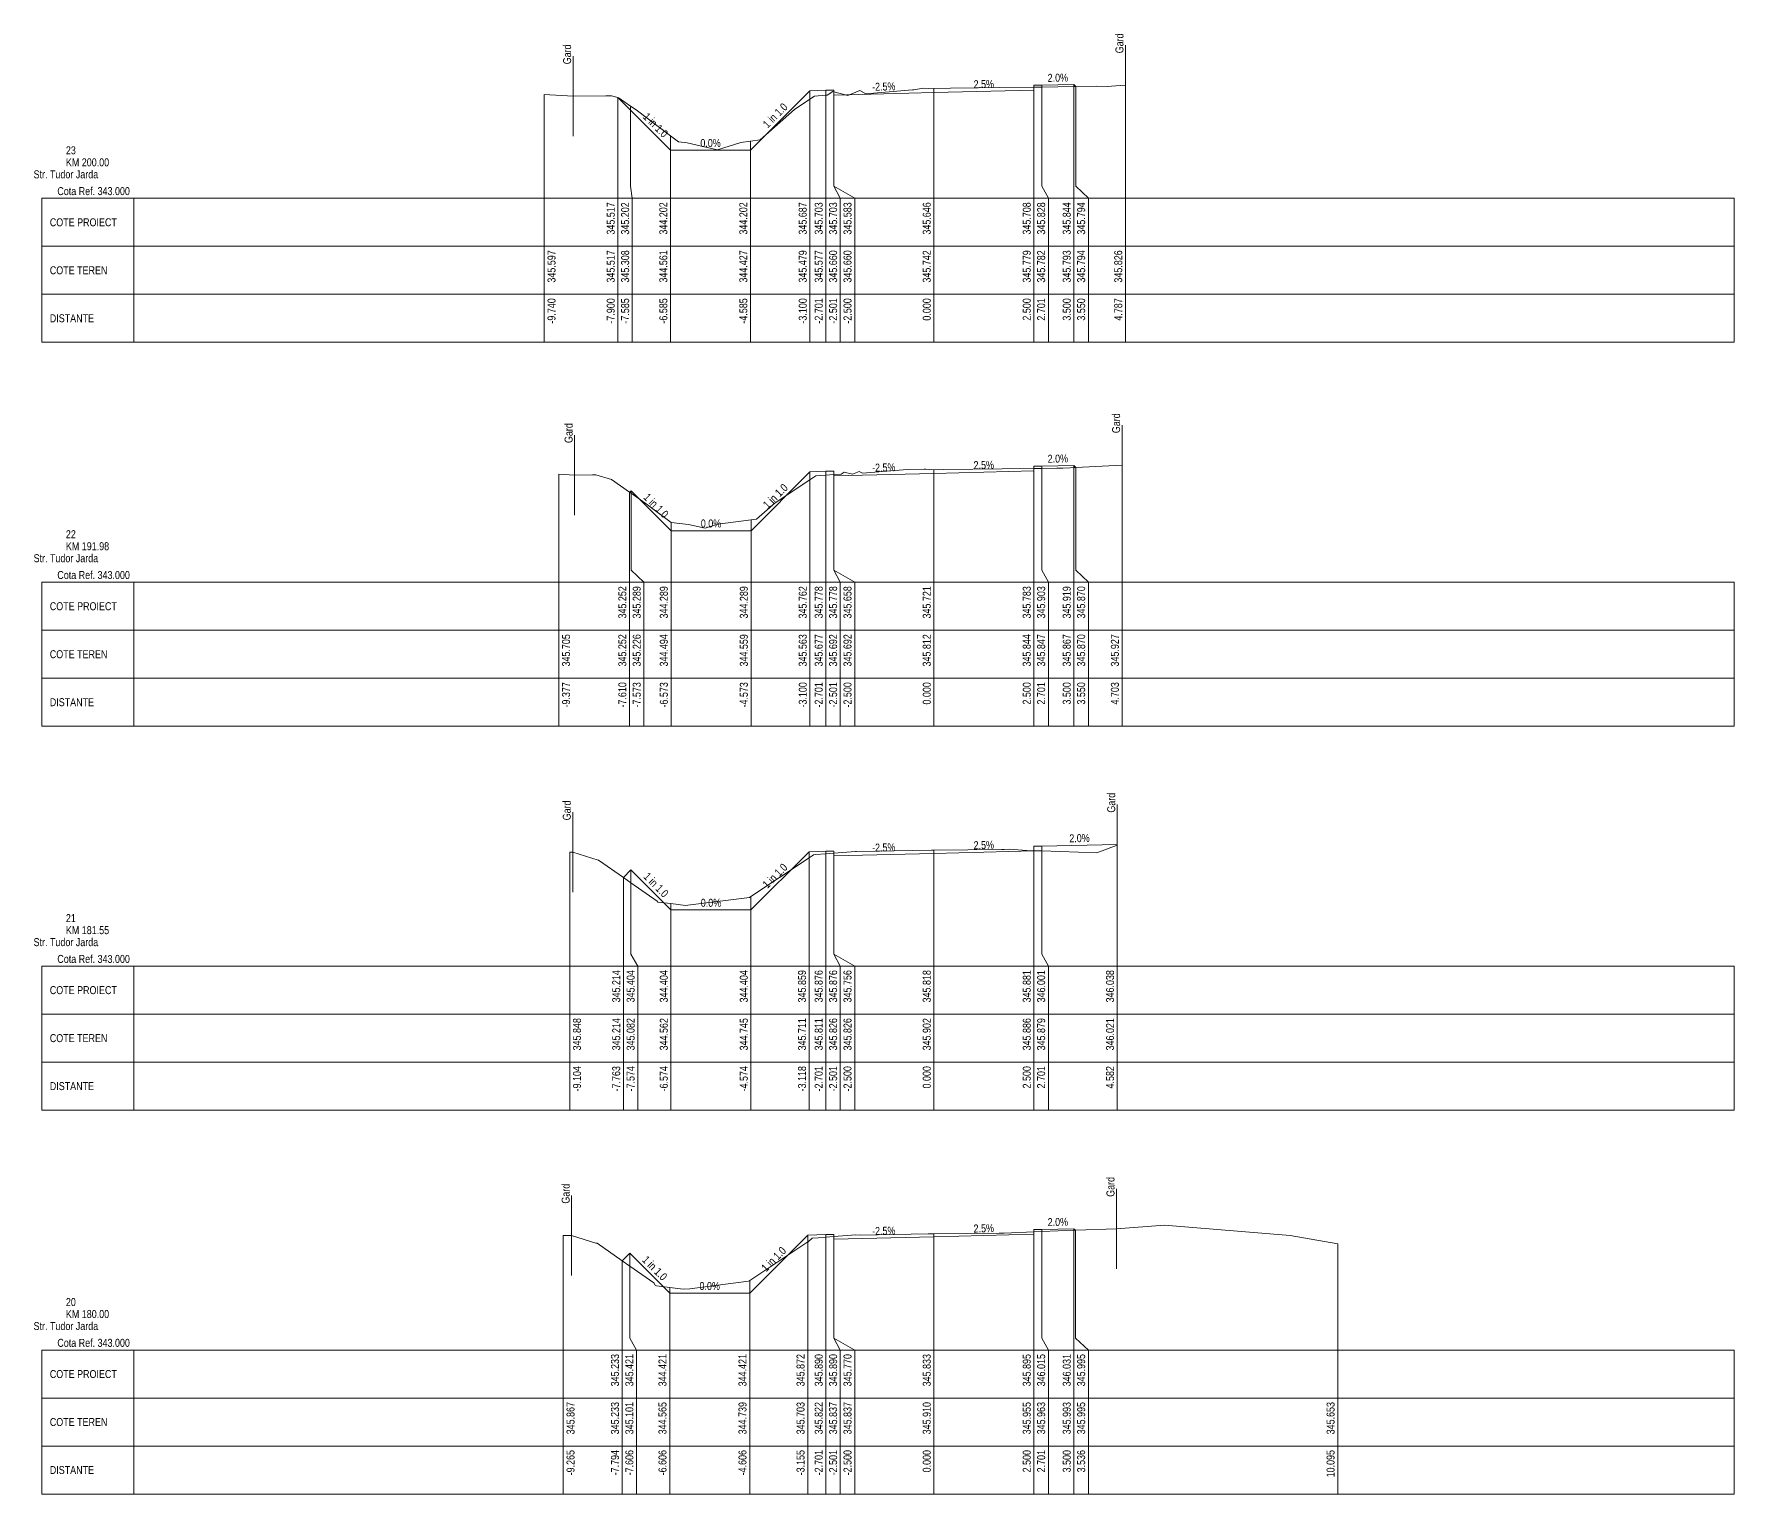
# Model space of a CAD drawing. Extents: x 1 to 634, y 0 to 594.
# Drawn here: x 0.5 to 43, y 183.4 to 219.91 of the extents above; entities that cross this region are included whole.
import ezdxf
from ezdxf.enums import TextEntityAlignment as Align

# ---------------------------------------------------------------- set-up
doc = ezdxf.new("R2010")
doc.units = 0
doc.header["$MEASUREMENT"] = 0
doc.layers.add('ARD-No Plot', color=1, linetype='Continuous', lineweight=0, plot=False)
for name, color, linetype, lineweight in [('DESIGN-TEXT', 7, 'Continuous', 0), ('EXISTING-TEXT', 7, 'Continuous', 0), ('LINES', 7, 'Continuous', 0), ('Text', 7, 'Continuous', 0), ('X-RL', 7, 'Continuous', 0), ('XPLOT-DESIGN', 5, 'Continuous', 0), ('XPLOT-EXISTING', 3, 'Continuous', 0), ('XPLOT-GRADE', 7, 'Continuous', 0), ('XPLOT-KM', 7, 'Continuous', 0), ('XPLOT-TITLE', 7, 'Continuous', 0)]:
    doc.layers.add(name, color=color, linetype=linetype, lineweight=lineweight)
doc.styles.add('$0$$0$Arial', font='arial.ttf', dxfattribs={"width": 0.8})

msp = doc.modelspace()

# ---------------------------------------------------------------- linework, layer by layer
at = {"layer": 'LINES'}
for p, q in [((13.979, 219.351), (13.979, 217.351)), ((27.787, 219.626), (27.787, 217.626)), ((19.9, 216.1), (19.9, 218.487)), ((19.9, 216.1), (19.9, 218.487)), ((19.9, 216.1), (19.9, 218.487)), ((20.299, 216.1), (20.299, 218.503)), ((20.299, 216.1), (20.299, 218.503)), ((20.299, 216.1), (20.299, 218.503)), ((20.499, 216.1), (20.499, 218.503)), ((20.499, 216.1), (20.499, 218.503)), ((20.499, 216.1), (20.499, 218.503)), ((20.5, 216.1), (20.5, 218.46)), ((20.5, 216.1), (20.5, 218.46)), ((20.5, 216.1), (20.5, 218.46)), ((23, 216.1), (23, 218.542)), ((23, 216.1), (23, 218.542)), ((23, 216.1), (23, 218.542)), ((25.5, 216.1), (25.5, 218.579)), ((25.5, 216.1), (25.5, 218.579)), ((25.5, 216.1), (25.5, 218.579)), ((25.701, 216.1), (25.701, 218.628)), ((25.701, 216.1), (25.701, 218.628)), ((25.701, 216.1), (25.701, 218.628)), ((26.5, 216.1), (26.5, 218.644)), ((26.5, 216.1), (26.5, 218.644)), ((26.5, 216.1), (26.5, 218.644)), ((26.55, 216.1), (26.55, 218.594)), ((26.55, 216.1), (26.55, 218.594)), ((26.55, 216.1), (26.55, 218.594)), ((27.787, 216.1), (27.787, 218.626)), ((27.787, 216.1), (27.787, 218.626)), ((13.26, 216.1), (13.26, 218.397)), ((13.26, 216.1), (13.26, 218.397)), ((15.1, 216.1), (15.1, 218.317)), ((15.1, 216.1), (15.1, 218.317)), ((15.1, 216.1), (15.1, 218.317)), ((15.415, 216.1), (15.415, 218.108)), ((15.415, 216.1), (15.415, 218.108)), ((15.415, 216.1), (15.415, 218.108)), ((16.415, 216.1), (16.415, 217.361)), ((16.415, 216.1), (16.415, 217.361)), ((16.415, 216.1), (16.415, 217.361)), ((18.415, 216.1), (18.415, 217.227)), ((18.415, 216.1), (18.415, 217.227)), ((18.415, 216.1), (18.415, 217.227)), ((13.26, 215.8), (13.26, 216.1)), ((13.26, 215.8), (13.26, 216.1)), ((15.1, 215.8), (15.1, 216.1)), ((15.1, 215.8), (15.1, 216.1)), ((15.1, 215.8), (15.1, 216.1)), ((15.46, 215.8), (15.415, 216.1)), ((15.46, 215.8), (15.415, 216.1)), ((15.46, 215.8), (15.415, 216.1)), ((16.415, 215.8), (16.415, 216.1)), ((16.415, 215.8), (16.415, 216.1)), ((16.415, 215.8), (16.415, 216.1)), ((18.415, 215.8), (18.415, 216.1)), ((18.415, 215.8), (18.415, 216.1)), ((18.415, 215.8), (18.415, 216.1)), ((19.9, 215.8), (19.9, 216.1)), ((19.9, 215.8), (19.9, 216.1)), ((19.9, 215.8), (19.9, 216.1)), ((20.299, 215.8), (20.299, 216.1)), ((20.299, 215.8), (20.299, 216.1)), ((20.299, 215.8), (20.299, 216.1)), ((20.659, 215.8), (20.499, 216.1)), ((20.659, 215.8), (20.499, 216.1)), ((20.659, 215.8), (20.499, 216.1)), ((21.019, 215.8), (20.5, 216.1)), ((21.019, 215.8), (20.5, 216.1)), ((21.019, 215.8), (20.5, 216.1)), ((23, 215.8), (23, 216.1)), ((23, 215.8), (23, 216.1)), ((23, 215.8), (23, 216.1)), ((25.5, 215.8), (25.5, 216.1)), ((25.5, 215.8), (25.5, 216.1)), ((25.5, 215.8), (25.5, 216.1)), ((25.86, 215.8), (25.701, 216.1)), ((25.86, 215.8), (25.701, 216.1)), ((25.86, 215.8), (25.701, 216.1)), ((26.5, 215.8), (26.5, 216.1)), ((26.5, 215.8), (26.5, 216.1)), ((26.5, 215.8), (26.5, 216.1)), ((26.86, 215.8), (26.55, 216.1)), ((26.86, 215.8), (26.55, 216.1)), ((26.86, 215.8), (26.55, 216.1)), ((27.787, 215.8), (27.787, 216.1)), ((27.787, 215.8), (27.787, 216.1)), ((0.698, 214.6), (0.698, 215.8)), ((0.698, 215.8), (3, 215.8)), ((3, 212.2), (3, 215.8)), ((3, 215.8), (43, 215.8)), ((13.26, 212.2), (13.26, 215.8)), ((13.26, 212.2), (13.26, 215.8)), ((15.1, 212.2), (15.1, 215.8)), ((15.1, 212.2), (15.1, 215.8)), ((15.1, 212.2), (15.1, 215.8)), ((15.46, 212.2), (15.46, 215.8)), ((15.46, 212.2), (15.46, 215.8)), ((15.46, 212.2), (15.46, 215.8)), ((16.415, 212.2), (16.415, 215.8)), ((16.415, 212.2), (16.415, 215.8)), ((16.415, 212.2), (16.415, 215.8)), ((18.415, 212.2), (18.415, 215.8)), ((18.415, 212.2), (18.415, 215.8)), ((18.415, 212.2), (18.415, 215.8)), ((19.9, 212.2), (19.9, 215.8)), ((19.9, 212.2), (19.9, 215.8)), ((19.9, 212.2), (19.9, 215.8)), ((20.299, 212.2), (20.299, 215.8)), ((20.299, 212.2), (20.299, 215.8)), ((20.299, 212.2), (20.299, 215.8)), ((20.659, 212.2), (20.659, 215.8)), ((20.659, 212.2), (20.659, 215.8)), ((20.659, 212.2), (20.659, 215.8)), ((21.019, 212.2), (21.019, 215.8)), ((21.019, 212.2), (21.019, 215.8)), ((21.019, 212.2), (21.019, 215.8)), ((23, 212.2), (23, 215.8)), ((23, 212.2), (23, 215.8)), ((23, 212.2), (23, 215.8)), ((25.5, 212.2), (25.5, 215.8)), ((25.5, 212.2), (25.5, 215.8)), ((25.5, 212.2), (25.5, 215.8)), ((25.86, 212.2), (25.86, 215.8)), ((25.86, 212.2), (25.86, 215.8)), ((25.86, 212.2), (25.86, 215.8)), ((26.5, 212.2), (26.5, 215.8)), ((26.5, 212.2), (26.5, 215.8)), ((26.5, 212.2), (26.5, 215.8)), ((26.86, 212.2), (26.86, 215.8)), ((26.86, 212.2), (26.86, 215.8)), ((26.86, 212.2), (26.86, 215.8)), ((27.787, 212.2), (27.787, 215.8)), ((27.787, 212.2), (27.787, 215.8)), ((43, 212.2), (43, 215.8)), ((0.698, 213.4), (0.698, 214.6)), ((0.698, 214.6), (3, 214.6)), ((3, 214.6), (0.698, 214.6)), ((3, 214.6), (43, 214.6)), ((0.698, 212.2), (0.698, 213.4)), ((0.698, 213.4), (3, 213.4)), ((3, 213.4), (0.698, 213.4)), ((3, 213.4), (43, 213.4)), ((3, 212.2), (0.698, 212.2)), ((3, 212.2), (43, 212.2)), ((27.703, 210.127), (27.703, 208.127)), ((14.017, 209.88), (14.017, 207.88)), ((25.701, 206.5), (25.701, 209.103)), ((25.701, 206.5), (25.701, 209.103)), ((25.701, 206.5), (25.701, 209.103)), ((26.5, 206.5), (26.5, 209.119)), ((26.5, 206.5), (26.5, 209.119)), ((26.5, 206.5), (26.5, 209.119)), ((27.703, 206.5), (27.703, 209.127)), ((27.703, 206.5), (27.703, 209.127)), ((13.623, 206.5), (13.623, 208.905)), ((13.623, 206.5), (13.623, 208.905)), ((19.9, 206.5), (19.9, 208.962)), ((19.9, 206.5), (19.9, 208.962)), ((19.9, 206.5), (19.9, 208.962)), ((20.299, 206.5), (20.299, 208.978)), ((20.299, 206.5), (20.299, 208.978)), ((20.299, 206.5), (20.299, 208.978)), ((20.499, 206.5), (20.499, 208.978)), ((20.499, 206.5), (20.499, 208.978)), ((20.499, 206.5), (20.499, 208.978)), ((20.5, 206.5), (20.5, 208.892)), ((20.5, 206.5), (20.5, 208.892)), ((20.5, 206.5), (20.5, 208.892)), ((23, 206.5), (23, 209.012)), ((23, 206.5), (23, 209.012)), ((23, 206.5), (23, 209.012)), ((25.5, 206.5), (25.5, 209.044)), ((25.5, 206.5), (25.5, 209.044)), ((25.5, 206.5), (25.5, 209.044)), ((26.55, 206.5), (26.55, 209.07)), ((26.55, 206.5), (26.55, 209.07)), ((26.55, 206.5), (26.55, 209.07)), ((15.39, 206.5), (15.39, 208.452)), ((15.39, 206.5), (15.39, 208.452)), ((15.39, 206.5), (15.39, 208.452)), ((15.427, 206.5), (15.427, 208.489)), ((15.427, 206.5), (15.427, 208.489)), ((15.427, 206.5), (15.427, 208.489)), ((16.427, 206.5), (16.427, 207.694)), ((16.427, 206.5), (16.427, 207.694)), ((16.427, 206.5), (16.427, 207.694)), ((18.427, 206.5), (18.427, 207.759)), ((18.427, 206.5), (18.427, 207.759)), ((18.427, 206.5), (18.427, 207.759)), ((0.698, 205), (0.698, 206.2)), ((0.698, 206.2), (3, 206.2)), ((3, 202.6), (3, 206.2)), ((3, 206.2), (43, 206.2)), ((13.623, 206.2), (13.623, 206.5)), ((13.623, 206.2), (13.623, 206.5)), ((13.623, 202.6), (13.623, 206.2)), ((13.623, 202.6), (13.623, 206.2)), ((15.39, 206.2), (15.39, 206.5)), ((15.39, 206.2), (15.39, 206.5)), ((15.39, 206.2), (15.39, 206.5)), ((15.39, 202.6), (15.39, 206.2)), ((15.39, 202.6), (15.39, 206.2)), ((15.39, 202.6), (15.39, 206.2)), ((15.75, 206.2), (15.427, 206.5)), ((15.75, 206.2), (15.427, 206.5)), ((15.75, 206.2), (15.427, 206.5)), ((15.75, 202.6), (15.75, 206.2)), ((15.75, 202.6), (15.75, 206.2)), ((15.75, 202.6), (15.75, 206.2)), ((16.427, 206.2), (16.427, 206.5)), ((16.427, 206.2), (16.427, 206.5)), ((16.427, 206.2), (16.427, 206.5)), ((16.427, 202.6), (16.427, 206.2)), ((16.427, 202.6), (16.427, 206.2)), ((16.427, 202.6), (16.427, 206.2)), ((18.427, 206.2), (18.427, 206.5)), ((18.427, 206.2), (18.427, 206.5)), ((18.427, 206.2), (18.427, 206.5)), ((18.427, 202.6), (18.427, 206.2)), ((18.427, 202.6), (18.427, 206.2)), ((18.427, 202.6), (18.427, 206.2)), ((19.9, 206.2), (19.9, 206.5)), ((19.9, 206.2), (19.9, 206.5)), ((19.9, 206.2), (19.9, 206.5)), ((19.9, 202.6), (19.9, 206.2)), ((19.9, 202.6), (19.9, 206.2)), ((19.9, 202.6), (19.9, 206.2)), ((20.299, 206.2), (20.299, 206.5)), ((20.299, 206.2), (20.299, 206.5)), ((20.299, 206.2), (20.299, 206.5)), ((20.299, 202.6), (20.299, 206.2)), ((20.299, 202.6), (20.299, 206.2)), ((20.299, 202.6), (20.299, 206.2)), ((20.659, 206.2), (20.499, 206.5)), ((20.659, 206.2), (20.499, 206.5)), ((20.659, 206.2), (20.499, 206.5)), ((21.019, 206.2), (20.5, 206.5)), ((21.019, 206.2), (20.5, 206.5)), ((21.019, 206.2), (20.5, 206.5)), ((20.659, 202.6), (20.659, 206.2)), ((20.659, 202.6), (20.659, 206.2)), ((20.659, 202.6), (20.659, 206.2)), ((21.019, 202.6), (21.019, 206.2)), ((21.019, 202.6), (21.019, 206.2)), ((21.019, 202.6), (21.019, 206.2)), ((23, 206.2), (23, 206.5)), ((23, 206.2), (23, 206.5)), ((23, 206.2), (23, 206.5)), ((23, 202.6), (23, 206.2)), ((23, 202.6), (23, 206.2)), ((23, 202.6), (23, 206.2)), ((25.5, 206.2), (25.5, 206.5)), ((25.5, 206.2), (25.5, 206.5)), ((25.5, 206.2), (25.5, 206.5)), ((25.5, 202.6), (25.5, 206.2)), ((25.5, 202.6), (25.5, 206.2)), ((25.5, 202.6), (25.5, 206.2)), ((25.86, 206.2), (25.701, 206.5)), ((25.86, 206.2), (25.701, 206.5)), ((25.86, 206.2), (25.701, 206.5)), ((25.86, 202.6), (25.86, 206.2)), ((25.86, 202.6), (25.86, 206.2)), ((25.86, 202.6), (25.86, 206.2)), ((26.5, 206.2), (26.5, 206.5)), ((26.5, 206.2), (26.5, 206.5)), ((26.5, 206.2), (26.5, 206.5)), ((26.5, 202.6), (26.5, 206.2)), ((26.5, 202.6), (26.5, 206.2)), ((26.5, 202.6), (26.5, 206.2)), ((26.86, 206.2), (26.55, 206.5)), ((26.86, 206.2), (26.55, 206.5)), ((26.86, 206.2), (26.55, 206.5)), ((26.86, 202.6), (26.86, 206.2)), ((26.86, 202.6), (26.86, 206.2)), ((26.86, 202.6), (26.86, 206.2)), ((27.703, 206.2), (27.703, 206.5)), ((27.703, 206.2), (27.703, 206.5)), ((27.703, 202.6), (27.703, 206.2)), ((27.703, 202.6), (27.703, 206.2)), ((43, 202.6), (43, 206.2)), ((0.698, 203.8), (0.698, 205)), ((0.698, 205), (3, 205)), ((3, 205), (0.698, 205)), ((3, 205), (43, 205)), ((0.698, 202.6), (0.698, 203.8)), ((0.698, 203.8), (3, 203.8)), ((3, 203.8), (0.698, 203.8)), ((3, 203.8), (43, 203.8)), ((3, 202.6), (0.698, 202.6)), ((3, 202.6), (43, 202.6)), ((27.582, 200.638), (27.582, 198.638)), ((13.971, 200.446), (13.971, 198.446)), ((13.896, 196.9), (13.896, 199.448)), ((13.896, 196.9), (13.896, 199.448)), ((19.882, 196.9), (19.882, 199.459)), ((19.882, 196.9), (19.882, 199.459)), ((19.882, 196.9), (19.882, 199.459)), ((20.299, 196.9), (20.299, 199.476)), ((20.299, 196.9), (20.299, 199.476)), ((20.299, 196.9), (20.299, 199.476)), ((20.499, 196.9), (20.499, 199.476)), ((20.499, 196.9), (20.499, 199.476)), ((20.499, 196.9), (20.499, 199.476)), ((20.5, 196.9), (20.5, 199.426)), ((20.5, 196.9), (20.5, 199.426)), ((20.5, 196.9), (20.5, 199.426)), ((23, 196.9), (23, 199.502)), ((23, 196.9), (23, 199.502)), ((23, 196.9), (23, 199.502)), ((25.5, 196.9), (25.5, 199.486)), ((25.5, 196.9), (25.5, 199.486)), ((25.5, 196.9), (25.5, 199.486)), ((25.701, 196.9), (25.701, 199.601)), ((25.701, 196.9), (25.701, 199.601)), ((25.701, 196.9), (25.701, 199.601)), ((27.582, 196.9), (27.582, 199.638)), ((27.582, 196.9), (27.582, 199.638)), ((27.582, 196.9), (27.582, 199.638)), ((15.426, 196.9), (15.426, 199.004)), ((15.426, 196.9), (15.426, 199.004)), ((15.426, 196.9), (15.426, 199.004)), ((15.237, 196.9), (15.237, 198.814)), ((15.237, 196.9), (15.237, 198.814)), ((15.237, 196.9), (15.237, 198.814)), ((16.426, 196.9), (16.426, 198.162)), ((16.426, 196.9), (16.426, 198.162)), ((16.426, 196.9), (16.426, 198.162)), ((18.426, 196.9), (18.426, 198.345)), ((18.426, 196.9), (18.426, 198.345)), ((18.426, 196.9), (18.426, 198.345)), ((13.896, 196.6), (13.896, 196.9)), ((13.896, 196.6), (13.896, 196.9)), ((15.237, 196.6), (15.237, 196.9)), ((15.237, 196.6), (15.237, 196.9)), ((15.237, 196.6), (15.237, 196.9)), ((15.597, 196.6), (15.426, 196.9)), ((15.597, 196.6), (15.426, 196.9)), ((15.597, 196.6), (15.426, 196.9)), ((16.426, 196.6), (16.426, 196.9)), ((16.426, 196.6), (16.426, 196.9)), ((16.426, 196.6), (16.426, 196.9)), ((18.426, 196.6), (18.426, 196.9)), ((18.426, 196.6), (18.426, 196.9)), ((18.426, 196.6), (18.426, 196.9)), ((19.882, 196.6), (19.882, 196.9)), ((19.882, 196.6), (19.882, 196.9)), ((19.882, 196.6), (19.882, 196.9)), ((20.299, 196.6), (20.299, 196.9)), ((20.299, 196.6), (20.299, 196.9)), ((20.299, 196.6), (20.299, 196.9)), ((20.659, 196.6), (20.499, 196.9)), ((20.659, 196.6), (20.499, 196.9)), ((20.659, 196.6), (20.499, 196.9)), ((21.019, 196.6), (20.5, 196.9)), ((21.019, 196.6), (20.5, 196.9)), ((21.019, 196.6), (20.5, 196.9)), ((23, 196.6), (23, 196.9)), ((23, 196.6), (23, 196.9)), ((23, 196.6), (23, 196.9)), ((25.5, 196.6), (25.5, 196.9)), ((25.5, 196.6), (25.5, 196.9)), ((25.5, 196.6), (25.5, 196.9)), ((25.86, 196.6), (25.701, 196.9)), ((25.86, 196.6), (25.701, 196.9)), ((25.86, 196.6), (25.701, 196.9)), ((27.582, 196.6), (27.582, 196.9)), ((27.582, 196.6), (27.582, 196.9)), ((27.582, 196.6), (27.582, 196.9)), ((0.698, 195.4), (0.698, 196.6)), ((0.698, 196.6), (3, 196.6)), ((3, 193), (3, 196.6)), ((3, 196.6), (43, 196.6)), ((13.896, 193), (13.896, 196.6)), ((13.896, 193), (13.896, 196.6)), ((15.237, 193), (15.237, 196.6)), ((15.237, 193), (15.237, 196.6)), ((15.237, 193), (15.237, 196.6)), ((15.597, 193), (15.597, 196.6)), ((15.597, 193), (15.597, 196.6)), ((15.597, 193), (15.597, 196.6)), ((16.426, 193), (16.426, 196.6)), ((16.426, 193), (16.426, 196.6)), ((16.426, 193), (16.426, 196.6)), ((18.426, 193), (18.426, 196.6)), ((18.426, 193), (18.426, 196.6)), ((18.426, 193), (18.426, 196.6)), ((19.882, 193), (19.882, 196.6)), ((19.882, 193), (19.882, 196.6)), ((19.882, 193), (19.882, 196.6)), ((20.299, 193), (20.299, 196.6)), ((20.299, 193), (20.299, 196.6)), ((20.299, 193), (20.299, 196.6)), ((20.659, 193), (20.659, 196.6)), ((20.659, 193), (20.659, 196.6)), ((20.659, 193), (20.659, 196.6)), ((21.019, 193), (21.019, 196.6)), ((21.019, 193), (21.019, 196.6)), ((21.019, 193), (21.019, 196.6)), ((23, 193), (23, 196.6)), ((23, 193), (23, 196.6)), ((23, 193), (23, 196.6)), ((25.5, 193), (25.5, 196.6)), ((25.5, 193), (25.5, 196.6)), ((25.5, 193), (25.5, 196.6)), ((25.86, 193), (25.86, 196.6)), ((25.86, 193), (25.86, 196.6)), ((25.86, 193), (25.86, 196.6)), ((27.582, 193), (27.582, 196.6)), ((27.582, 193), (27.582, 196.6)), ((27.582, 193), (27.582, 196.6)), ((43, 193), (43, 196.6)), ((0.698, 194.2), (0.698, 195.4)), ((0.698, 195.4), (3, 195.4)), ((3, 195.4), (0.698, 195.4)), ((3, 195.4), (43, 195.4)), ((0.698, 193), (0.698, 194.2)), ((0.698, 194.2), (3, 194.2)), ((3, 194.2), (0.698, 194.2)), ((3, 194.2), (43, 194.2)), ((3, 193), (0.698, 193)), ((3, 193), (43, 193)), ((13.943, 190.861), (13.943, 188.861)), ((27.563, 191.031), (27.563, 189.031)), ((25.701, 187.3), (25.701, 190.015)), ((25.701, 187.3), (25.701, 190.015)), ((25.701, 187.3), (25.701, 190.015)), ((26.5, 187.3), (26.5, 190.031)), ((26.5, 187.3), (26.5, 190.031)), ((26.5, 187.3), (26.5, 190.031)), ((26.536, 187.3), (26.536, 189.995)), ((26.536, 187.3), (26.536, 189.995)), ((26.536, 187.3), (26.536, 189.995)), ((13.735, 187.3), (13.735, 189.867)), ((13.735, 187.3), (13.735, 189.867)), ((19.845, 187.3), (19.845, 189.872)), ((19.845, 187.3), (19.845, 189.872)), ((19.845, 187.3), (19.845, 189.872)), ((20.299, 187.3), (20.299, 189.89)), ((20.299, 187.3), (20.299, 189.89)), ((20.299, 187.3), (20.299, 189.89)), ((20.499, 187.3), (20.499, 189.89)), ((20.499, 187.3), (20.499, 189.89)), ((20.499, 187.3), (20.499, 189.89)), ((20.5, 187.3), (20.5, 189.837)), ((20.5, 187.3), (20.5, 189.837)), ((20.5, 187.3), (20.5, 189.837)), ((23, 187.3), (23, 189.91)), ((23, 187.3), (23, 189.91)), ((23, 187.3), (23, 189.91)), ((25.5, 187.3), (25.5, 189.955)), ((25.5, 187.3), (25.5, 189.955)), ((25.5, 187.3), (25.5, 189.955)), ((33.095, 187.3), (33.095, 189.653)), ((33.095, 187.3), (33.095, 189.653)), ((15.206, 187.3), (15.206, 189.233)), ((15.206, 187.3), (15.206, 189.233)), ((15.206, 187.3), (15.206, 189.233)), ((15.394, 187.3), (15.394, 189.421)), ((15.394, 187.3), (15.394, 189.421)), ((15.394, 187.3), (15.394, 189.421)), ((18.394, 187.3), (18.394, 188.739)), ((18.394, 187.3), (18.394, 188.739)), ((18.394, 187.3), (18.394, 188.739)), ((16.394, 187.3), (16.394, 188.565)), ((16.394, 187.3), (16.394, 188.565)), ((16.394, 187.3), (16.394, 188.565)), ((0.698, 185.8), (0.698, 187)), ((0.698, 187), (3, 187)), ((3, 183.4), (3, 187)), ((3, 187), (43, 187)), ((13.735, 187), (13.735, 187.3)), ((13.735, 187), (13.735, 187.3)), ((13.735, 183.4), (13.735, 187)), ((13.735, 183.4), (13.735, 187)), ((15.206, 187), (15.206, 187.3)), ((15.206, 187), (15.206, 187.3)), ((15.206, 187), (15.206, 187.3)), ((15.206, 183.4), (15.206, 187)), ((15.206, 183.4), (15.206, 187)), ((15.206, 183.4), (15.206, 187)), ((15.566, 187), (15.394, 187.3)), ((15.566, 187), (15.394, 187.3)), ((15.566, 187), (15.394, 187.3)), ((15.566, 183.4), (15.566, 187)), ((15.566, 183.4), (15.566, 187)), ((15.566, 183.4), (15.566, 187)), ((16.394, 187), (16.394, 187.3)), ((16.394, 187), (16.394, 187.3)), ((16.394, 187), (16.394, 187.3)), ((16.394, 183.4), (16.394, 187)), ((16.394, 183.4), (16.394, 187)), ((16.394, 183.4), (16.394, 187)), ((18.394, 187), (18.394, 187.3)), ((18.394, 187), (18.394, 187.3)), ((18.394, 187), (18.394, 187.3)), ((18.394, 183.4), (18.394, 187)), ((18.394, 183.4), (18.394, 187)), ((18.394, 183.4), (18.394, 187)), ((19.845, 187), (19.845, 187.3)), ((19.845, 187), (19.845, 187.3)), ((19.845, 187), (19.845, 187.3)), ((19.845, 183.4), (19.845, 187)), ((19.845, 183.4), (19.845, 187)), ((19.845, 183.4), (19.845, 187)), ((20.299, 187), (20.299, 187.3)), ((20.299, 187), (20.299, 187.3)), ((20.299, 187), (20.299, 187.3)), ((20.299, 183.4), (20.299, 187)), ((20.299, 183.4), (20.299, 187)), ((20.299, 183.4), (20.299, 187)), ((20.659, 187), (20.499, 187.3)), ((20.659, 187), (20.499, 187.3)), ((20.659, 187), (20.499, 187.3)), ((21.019, 187), (20.5, 187.3)), ((21.019, 187), (20.5, 187.3)), ((21.019, 187), (20.5, 187.3)), ((20.659, 183.4), (20.659, 187)), ((20.659, 183.4), (20.659, 187)), ((20.659, 183.4), (20.659, 187)), ((21.019, 183.4), (21.019, 187)), ((21.019, 183.4), (21.019, 187)), ((21.019, 183.4), (21.019, 187)), ((23, 187), (23, 187.3)), ((23, 187), (23, 187.3)), ((23, 187), (23, 187.3)), ((23, 183.4), (23, 187)), ((23, 183.4), (23, 187)), ((23, 183.4), (23, 187)), ((25.5, 187), (25.5, 187.3)), ((25.5, 187), (25.5, 187.3)), ((25.5, 187), (25.5, 187.3)), ((25.5, 183.4), (25.5, 187)), ((25.5, 183.4), (25.5, 187)), ((25.5, 183.4), (25.5, 187)), ((25.86, 187), (25.701, 187.3)), ((25.86, 187), (25.701, 187.3)), ((25.86, 187), (25.701, 187.3)), ((25.86, 183.4), (25.86, 187)), ((25.86, 183.4), (25.86, 187)), ((25.86, 183.4), (25.86, 187)), ((26.5, 187), (26.5, 187.3)), ((26.5, 187), (26.5, 187.3)), ((26.5, 187), (26.5, 187.3)), ((26.5, 183.4), (26.5, 187)), ((26.5, 183.4), (26.5, 187)), ((26.5, 183.4), (26.5, 187)), ((26.86, 187), (26.536, 187.3)), ((26.86, 187), (26.536, 187.3)), ((26.86, 187), (26.536, 187.3)), ((26.86, 183.4), (26.86, 187)), ((26.86, 183.4), (26.86, 187)), ((26.86, 183.4), (26.86, 187)), ((33.095, 187), (33.095, 187.3)), ((33.095, 187), (33.095, 187.3)), ((33.095, 183.4), (33.095, 187)), ((33.095, 183.4), (33.095, 187)), ((43, 183.4), (43, 187)), ((0.698, 184.6), (0.698, 185.8)), ((0.698, 185.8), (3, 185.8)), ((3, 185.8), (0.698, 185.8)), ((3, 185.8), (43, 185.8)), ((0.698, 183.4), (0.698, 184.6)), ((0.698, 184.6), (3, 184.6)), ((3, 184.6), (0.698, 184.6)), ((3, 184.6), (43, 184.6)), ((3, 183.4), (0.698, 183.4)), ((3, 183.4), (43, 183.4))]:
    msp.add_line(p, q, dxfattribs=at)
at = {"layer": 'XPLOT-DESIGN'}
for p, q in [((18.415, 217.002), (19.9, 218.487)), ((19.9, 218.487), (20.299, 218.503)), ((20.299, 218.503), (20.499, 218.503)), ((20.499, 218.503), (20.5, 218.383)), ((20.5, 218.383), (23, 218.446)), ((23, 218.446), (25.5, 218.508)), ((25.5, 218.508), (25.501, 218.628)), ((25.501, 218.628), (25.701, 218.628)), ((25.701, 218.628), (26.5, 218.644)), ((26.5, 218.644), (26.55, 218.594)), ((15.1, 218.317), (15.415, 218.002)), ((15.415, 218.002), (16.415, 217.002)), ((16.415, 217.002), (18.415, 217.002)), ((25.5, 208.983), (25.501, 209.103)), ((25.501, 209.103), (25.701, 209.103)), ((25.701, 209.103), (26.5, 209.119)), ((26.5, 209.119), (26.55, 209.07)), ((18.427, 207.489), (19.9, 208.962)), ((19.9, 208.962), (20.299, 208.978)), ((20.299, 208.978), (20.499, 208.978)), ((20.499, 208.978), (20.5, 208.858)), ((20.5, 208.858), (23, 208.921)), ((23, 208.921), (25.5, 208.983)), ((15.39, 208.452), (15.427, 208.489)), ((15.427, 208.489), (16.427, 207.489)), ((16.427, 207.489), (18.427, 207.489)), ((18.426, 198.004), (19.882, 199.459)), ((19.882, 199.459), (20.299, 199.476)), ((20.299, 199.476), (20.499, 199.476)), ((20.499, 199.476), (20.5, 199.356)), ((20.5, 199.356), (23, 199.418)), ((23, 199.418), (25.5, 199.481)), ((25.5, 199.481), (25.501, 199.601)), ((25.501, 199.601), (25.701, 199.601)), ((25.701, 199.601), (27.582, 199.638)), ((15.237, 198.814), (15.426, 199.004)), ((15.426, 199.004), (16.426, 198.004)), ((16.426, 198.004), (18.426, 198.004)), ((25.5, 189.895), (25.501, 190.015)), ((25.501, 190.015), (25.701, 190.015)), ((25.701, 190.015), (26.5, 190.031)), ((26.5, 190.031), (26.536, 189.995)), ((18.394, 188.421), (19.845, 189.872)), ((19.845, 189.872), (20.299, 189.89)), ((20.299, 189.89), (20.499, 189.89)), ((20.499, 189.89), (20.5, 189.77)), ((20.5, 189.77), (23, 189.833)), ((23, 189.833), (25.5, 189.895)), ((15.206, 189.233), (15.394, 189.421)), ((15.394, 189.421), (16.394, 188.421)), ((16.394, 188.421), (18.394, 188.421))]:
    msp.add_line(p, q, dxfattribs=at)
at = {"layer": 'XPLOT-EXISTING'}
for p, q in [((20.333, 218.379), (20.469, 218.468)), ((20.469, 218.468), (20.499, 218.46)), ((20.499, 218.46), (20.5, 218.46)), ((20.5, 218.46), (20.847, 218.374)), ((20.847, 218.374), (21.151, 218.498)), ((21.151, 218.498), (21.299, 218.413)), ((21.299, 218.413), (22.461, 218.512)), ((22.461, 218.512), (22.5, 218.509)), ((22.5, 218.509), (22.732, 218.555)), ((22.732, 218.555), (22.977, 218.541)), ((22.977, 218.541), (23, 218.542)), ((23, 218.542), (23.413, 218.556)), ((23, 218.542), (23, 218.542)), ((23.413, 218.556), (24.64, 218.567)), ((24.64, 218.567), (25.5, 218.579)), ((25.5, 218.579), (25.701, 218.582)), ((25.701, 218.582), (26.5, 218.593)), ((26.5, 218.593), (26.55, 218.594)), ((26.55, 218.594), (27.064, 218.601)), ((27.064, 218.601), (27.332, 218.599)), ((27.332, 218.599), (27.655, 218.62)), ((27.655, 218.62), (27.787, 218.626)), ((13.26, 218.397), (13.979, 218.351)), ((13.979, 218.351), (14.801, 218.361)), ((14.801, 218.361), (14.943, 218.365)), ((14.943, 218.365), (15.1, 218.317)), ((15.1, 218.317), (15.129, 218.308)), ((15.129, 218.308), (15.415, 218.108)), ((15.415, 218.108), (15.552, 218.012)), ((15.552, 218.012), (16.415, 217.361)), ((18.653, 217.258), (19.511, 218.022)), ((19.511, 218.022), (19.9, 218.279)), ((19.9, 218.279), (20.016, 218.356)), ((20.016, 218.356), (20.299, 218.377)), ((20.299, 218.377), (20.333, 218.379)), ((16.415, 217.361), (16.616, 217.209)), ((16.616, 217.209), (16.831, 217.183)), ((16.831, 217.183), (17.591, 217.015)), ((17.591, 217.015), (18.174, 217.195)), ((18.174, 217.195), (18.415, 217.227)), ((18.415, 217.227), (18.653, 217.258)), ((26.55, 209.07), (27.703, 209.127)), ((13.623, 208.905), (14.017, 208.88)), ((14.017, 208.88), (14.467, 208.886)), ((14.467, 208.886), (14.545, 208.888)), ((14.545, 208.888), (14.941, 208.767)), ((14.941, 208.767), (15.39, 208.452)), ((19.029, 208.188), (19.9, 208.763)), ((19.9, 208.763), (20.044, 208.859)), ((20.044, 208.859), (20.299, 208.877)), ((20.299, 208.877), (20.499, 208.892)), ((20.499, 208.892), (20.5, 208.892)), ((20.5, 208.892), (20.682, 208.905)), ((20.682, 208.905), (20.757, 208.954)), ((20.757, 208.954), (20.966, 208.902)), ((20.966, 208.902), (21.134, 208.971)), ((21.134, 208.971), (21.216, 208.924)), ((21.216, 208.924), (22.328, 209.019)), ((22.328, 209.019), (22.756, 209.027)), ((22.756, 209.027), (22.793, 209.023)), ((22.793, 209.023), (23, 209.012)), ((23, 209.012), (23, 209.012)), ((23, 209.012), (23.005, 209.011)), ((23.005, 209.011), (23.248, 209.02)), ((23.248, 209.02), (24.706, 209.032)), ((24.706, 209.032), (25.5, 209.044)), ((25.5, 209.044), (25.701, 209.047)), ((25.701, 209.047), (26.072, 209.052)), ((26.072, 209.052), (26.223, 209.051)), ((26.223, 209.051), (26.405, 209.062)), ((26.405, 209.062), (26.5, 209.067)), ((26.5, 209.067), (26.55, 209.07)), ((15.39, 208.452), (15.427, 208.426)), ((15.427, 208.426), (15.842, 208.136)), ((15.842, 208.136), (16.427, 207.694)), ((18.568, 207.778), (19.029, 208.188)), ((16.427, 207.694), (16.427, 207.694)), ((16.427, 207.694), (16.861, 207.643)), ((16.861, 207.643), (17.277, 207.551)), ((17.277, 207.551), (17.597, 207.649)), ((17.597, 207.649), (18.427, 207.759)), ((18.427, 207.759), (18.568, 207.778)), ((13.896, 199.448), (13.971, 199.446)), ((13.971, 199.446), (14.606, 199.251)), ((19.882, 199.311), (19.952, 199.358)), ((19.952, 199.358), (19.987, 199.387)), ((19.987, 199.387), (20.036, 199.391)), ((20.036, 199.391), (20.299, 199.411)), ((20.299, 199.411), (20.499, 199.426)), ((20.499, 199.426), (20.5, 199.426)), ((20.5, 199.426), (21.037, 199.466)), ((21.037, 199.466), (21.068, 199.466)), ((21.068, 199.466), (22.936, 199.501)), ((22.936, 199.501), (22.936, 199.501)), ((22.936, 199.501), (22.962, 199.501)), ((22.962, 199.501), (23, 199.502)), ((23, 199.502), (24.7, 199.517)), ((23, 199.502), (23, 199.502)), ((24.7, 199.517), (24.705, 199.517)), ((24.705, 199.517), (24.758, 199.52)), ((24.758, 199.52), (24.882, 199.524)), ((24.882, 199.524), (25.32, 199.492)), ((25.32, 199.492), (25.5, 199.486)), ((25.5, 199.486), (25.701, 199.479)), ((25.701, 199.479), (27.071, 199.429)), ((27.071, 199.429), (27.582, 199.621)), ((14.606, 199.251), (14.617, 199.249)), ((14.617, 199.249), (15.237, 198.814)), ((18.426, 198.345), (19.882, 199.311)), ((15.237, 198.814), (15.426, 198.682)), ((15.426, 198.682), (16.08, 198.224)), ((16.08, 198.224), (16.09, 198.206)), ((16.09, 198.206), (16.101, 198.201)), ((16.101, 198.201), (16.426, 198.162)), ((16.426, 198.162), (16.791, 198.118)), ((16.791, 198.118), (16.847, 198.121)), ((16.847, 198.121), (18.385, 198.317)), ((18.385, 198.317), (18.426, 198.345)), ((25.5, 189.955), (25.701, 189.963)), ((25.701, 189.963), (26.102, 189.98)), ((26.102, 189.98), (26.5, 189.993)), ((26.5, 189.993), (26.536, 189.995)), ((26.536, 189.995), (27.563, 190.031)), ((27.563, 190.031), (28.767, 190.122)), ((28.767, 190.122), (31.905, 189.867)), ((13.735, 189.867), (13.943, 189.861)), ((13.943, 189.861), (14.551, 189.675)), ((14.551, 189.675), (14.582, 189.67)), ((14.582, 189.67), (15.206, 189.233)), ((18.394, 188.739), (19.845, 189.703)), ((19.845, 189.703), (19.854, 189.709)), ((19.854, 189.709), (19.956, 189.795)), ((19.956, 189.795), (20.103, 189.807)), ((20.103, 189.807), (20.299, 189.822)), ((20.299, 189.822), (20.499, 189.837)), ((20.499, 189.837), (20.5, 189.837)), ((20.5, 189.837), (21.05, 189.878)), ((21.05, 189.878), (21.168, 189.876)), ((21.168, 189.876), (22.854, 189.908)), ((22.854, 189.907), (22.984, 189.91)), ((22.854, 189.908), (22.854, 189.907)), ((22.984, 189.91), (23, 189.91)), ((23, 189.91), (24.629, 189.925)), ((23, 189.91), (23, 189.91)), ((24.629, 189.925), (24.753, 189.924)), ((24.753, 189.924), (25.5, 189.955)), ((31.905, 189.867), (33.095, 189.653)), ((15.206, 189.233), (15.394, 189.101)), ((15.394, 189.101), (15.999, 188.677)), ((16.901, 188.532), (18.363, 188.719)), ((18.363, 188.719), (18.394, 188.739)), ((15.999, 188.677), (16.03, 188.621)), ((16.03, 188.621), (16.064, 188.605)), ((16.064, 188.605), (16.394, 188.565)), ((16.394, 188.565), (16.735, 188.525)), ((16.735, 188.525), (16.901, 188.532))]:
    msp.add_line(p, q, dxfattribs=at)

# ---------------------------------------------------------------- texts
at = {"layer": 'ARD-No Plot', "style": '$0$$0$Arial', "width": 0.8}
for p in [(1.3, 216.3), (1.3, 206.7), (1.3, 197.1), (1.3, 187.5)]:
    msp.add_text('Str. Tudor Jarda', height=0.2, dxfattribs=at).set_placement(p, align=Align.CENTER)
at = {"layer": 'DESIGN-TEXT', "style": '$0$$0$Arial', "width": 0.8}
for s, p in [('345.517', (15.02, 215.7)), ('345.202', (15.38, 215.7)), ('344.202', (16.335, 215.7)), ('344.202', (18.335, 215.7)), ('345.687', (19.82, 215.7)), ('345.703', (20.219, 215.7)), ('345.703', (20.579, 215.7)), ('345.583', (20.939, 215.7)), ('345.646', (22.92, 215.7)), ('345.708', (25.42, 215.7)), ('345.828', (25.78, 215.7)), ('345.844', (26.42, 215.7)), ('345.794', (26.78, 215.7)), ('345.252', (15.31, 206.1)), ('345.289', (15.67, 206.1)), ('344.289', (16.347, 206.1)), ('344.289', (18.347, 206.1)), ('345.762', (19.82, 206.1)), ('345.778', (20.219, 206.1)), ('345.778', (20.579, 206.1)), ('345.658', (20.939, 206.1)), ('345.721', (22.92, 206.1)), ('345.783', (25.42, 206.1)), ('345.903', (25.78, 206.1)), ('345.919', (26.42, 206.1)), ('345.870', (26.78, 206.1)), ('345.214', (15.157, 196.5)), ('345.404', (15.517, 196.5)), ('344.404', (16.346, 196.5)), ('344.404', (18.346, 196.5)), ('345.859', (19.802, 196.5)), ('345.876', (20.219, 196.5)), ('345.876', (20.579, 196.5)), ('345.756', (20.939, 196.5)), ('345.818', (22.92, 196.5)), ('345.881', (25.42, 196.5)), ('346.001', (25.78, 196.5)), ('346.038', (27.502, 196.5)), ('345.233', (15.126, 186.9)), ('345.421', (15.486, 186.9)), ('344.421', (16.314, 186.9)), ('344.421', (18.314, 186.9)), ('345.872', (19.765, 186.9)), ('345.890', (20.219, 186.9)), ('345.890', (20.579, 186.9)), ('345.770', (20.939, 186.9)), ('345.833', (22.92, 186.9)), ('345.895', (25.42, 186.9)), ('346.015', (25.78, 186.9)), ('346.031', (26.42, 186.9)), ('345.995', (26.78, 186.9))]:
    msp.add_text(s, height=0.2, rotation=90, dxfattribs=at).set_placement(p, align=Align.RIGHT)
at = {"layer": 'EXISTING-TEXT', "style": '$0$$0$Arial', "width": 0.8}
for s, p in [('345.597', (13.54, 214.5)), ('345.517', (15.02, 214.5)), ('345.308', (15.38, 214.5)), ('344.561', (16.335, 214.5)), ('344.427', (18.335, 214.5)), ('345.479', (19.82, 214.5)), ('345.577', (20.219, 214.5)), ('345.660', (20.579, 214.5)), ('345.660', (20.939, 214.5)), ('345.742', (22.92, 214.5)), ('345.742', (22.92, 214.5)), ('345.779', (25.42, 214.5)), ('345.782', (25.78, 214.5)), ('345.793', (26.42, 214.5)), ('345.794', (26.78, 214.5)), ('345.826', (27.707, 214.5)), ('345.705', (13.903, 204.9)), ('345.252', (15.31, 204.9)), ('345.226', (15.67, 204.9)), ('344.494', (16.347, 204.9)), ('344.494', (16.347, 204.9)), ('344.559', (18.347, 204.9)), ('345.563', (19.82, 204.9)), ('345.677', (20.219, 204.9)), ('345.692', (20.579, 204.9)), ('345.692', (20.939, 204.9)), ('345.812', (22.92, 204.9)), ('345.812', (22.92, 204.9)), ('345.844', (25.42, 204.9)), ('345.847', (25.78, 204.9)), ('345.867', (26.42, 204.9)), ('345.870', (26.78, 204.9)), ('345.927', (27.623, 204.9)), ('345.848', (14.176, 195.3)), ('345.214', (15.157, 195.3)), ('345.082', (15.517, 195.3)), ('344.562', (16.346, 195.3)), ('344.745', (18.346, 195.3)), ('345.711', (19.802, 195.3)), ('345.811', (20.219, 195.3)), ('345.826', (20.579, 195.3)), ('345.826', (20.939, 195.3)), ('345.902', (22.92, 195.3)), ('345.902', (22.92, 195.3)), ('345.886', (25.42, 195.3)), ('345.879', (25.78, 195.3)), ('346.021', (27.502, 195.3)), ('345.867', (14.015, 185.7)), ('345.233', (15.126, 185.7)), ('345.101', (15.486, 185.7)), ('344.565', (16.314, 185.7)), ('344.739', (18.314, 185.7)), ('345.703', (19.765, 185.7)), ('345.822', (20.219, 185.7)), ('345.837', (20.579, 185.7)), ('345.837', (20.939, 185.7)), ('345.910', (22.92, 185.7)), ('345.910', (22.92, 185.7)), ('345.955', (25.42, 185.7)), ('345.963', (25.78, 185.7)), ('345.993', (26.42, 185.7)), ('345.995', (26.78, 185.7)), ('345.653', (33.015, 185.7))]:
    msp.add_text(s, height=0.2, rotation=90, dxfattribs=at).set_placement(p, align=Align.RIGHT)
at = {"layer": 'Text', "style": '$0$$0$Arial', "width": 0.8}
for p in [(27.737, 219.426), (13.929, 219.151), (27.653, 209.927), (13.967, 209.68), (13.921, 200.246), (27.532, 200.438), (27.513, 190.831), (13.893, 190.661)]:
    msp.add_text('Gard', height=0.2, rotation=90, dxfattribs=at).set_placement(p)
for s, p in [('-9.740', (13.54, 213.3)), ('-9.740', (13.54, 213.3)), ('-7.900', (15.02, 213.3)), ('-7.900', (15.02, 213.3)), ('-7.900', (15.02, 213.3)), ('-7.585', (15.38, 213.3)), ('-7.585', (15.38, 213.3)), ('-7.585', (15.38, 213.3)), ('-6.585', (16.335, 213.3)), ('-6.585', (16.335, 213.3)), ('-6.585', (16.335, 213.3)), ('-4.585', (18.335, 213.3)), ('-4.585', (18.335, 213.3)), ('-4.585', (18.335, 213.3)), ('-3.100', (19.82, 213.3)), ('-3.100', (19.82, 213.3)), ('-3.100', (19.82, 213.3)), ('-2.701', (20.219, 213.3)), ('-2.701', (20.219, 213.3)), ('-2.701', (20.219, 213.3)), ('-2.501', (20.579, 213.3)), ('-2.501', (20.579, 213.3)), ('-2.501', (20.579, 213.3)), ('-2.500', (20.939, 213.3)), ('-2.500', (20.939, 213.3)), ('-2.500', (20.939, 213.3)), ('0.000', (22.92, 213.3)), ('0.000', (22.92, 213.3)), ('0.000', (22.92, 213.3)), ('2.500', (25.42, 213.3)), ('2.500', (25.42, 213.3)), ('2.500', (25.42, 213.3)), ('2.701', (25.78, 213.3)), ('2.701', (25.78, 213.3)), ('2.701', (25.78, 213.3)), ('3.500', (26.42, 213.3)), ('3.500', (26.42, 213.3)), ('3.500', (26.42, 213.3)), ('3.550', (26.78, 213.3)), ('3.550', (26.78, 213.3)), ('3.550', (26.78, 213.3)), ('4.787', (27.707, 213.3)), ('4.787', (27.707, 213.3)), ('-9.377', (13.903, 203.7)), ('-9.377', (13.903, 203.7)), ('-7.610', (15.31, 203.7)), ('-7.610', (15.31, 203.7)), ('-7.610', (15.31, 203.7)), ('-7.573', (15.67, 203.7)), ('-7.573', (15.67, 203.7)), ('-7.573', (15.67, 203.7)), ('-6.573', (16.347, 203.7)), ('-6.573', (16.347, 203.7)), ('-6.573', (16.347, 203.7)), ('-4.573', (18.347, 203.7)), ('-4.573', (18.347, 203.7)), ('-4.573', (18.347, 203.7)), ('-3.100', (19.82, 203.7)), ('-3.100', (19.82, 203.7)), ('-3.100', (19.82, 203.7)), ('-2.701', (20.219, 203.7)), ('-2.701', (20.219, 203.7)), ('-2.701', (20.219, 203.7)), ('-2.501', (20.579, 203.7)), ('-2.501', (20.579, 203.7)), ('-2.501', (20.579, 203.7)), ('-2.500', (20.939, 203.7)), ('-2.500', (20.939, 203.7)), ('-2.500', (20.939, 203.7)), ('0.000', (22.92, 203.7)), ('0.000', (22.92, 203.7)), ('0.000', (22.92, 203.7)), ('2.500', (25.42, 203.7)), ('2.500', (25.42, 203.7)), ('2.500', (25.42, 203.7)), ('2.701', (25.78, 203.7)), ('2.701', (25.78, 203.7)), ('2.701', (25.78, 203.7)), ('3.500', (26.42, 203.7)), ('3.500', (26.42, 203.7)), ('3.500', (26.42, 203.7)), ('3.550', (26.78, 203.7)), ('3.550', (26.78, 203.7)), ('3.550', (26.78, 203.7)), ('4.703', (27.623, 203.7)), ('4.703', (27.623, 203.7)), ('-9.104', (14.176, 194.1)), ('-9.104', (14.176, 194.1)), ('-7.763', (15.157, 194.1)), ('-7.763', (15.157, 194.1)), ('-7.763', (15.157, 194.1)), ('-7.574', (15.517, 194.1)), ('-7.574', (15.517, 194.1)), ('-7.574', (15.517, 194.1)), ('-6.574', (16.346, 194.1)), ('-6.574', (16.346, 194.1)), ('-6.574', (16.346, 194.1)), ('-4.574', (18.346, 194.1)), ('-4.574', (18.346, 194.1)), ('-4.574', (18.346, 194.1)), ('-3.118', (19.802, 194.1)), ('-3.118', (19.802, 194.1)), ('-3.118', (19.802, 194.1)), ('-2.701', (20.219, 194.1)), ('-2.701', (20.219, 194.1)), ('-2.701', (20.219, 194.1)), ('-2.501', (20.579, 194.1)), ('-2.501', (20.579, 194.1)), ('-2.501', (20.579, 194.1)), ('-2.500', (20.939, 194.1)), ('-2.500', (20.939, 194.1)), ('-2.500', (20.939, 194.1)), ('0.000', (22.92, 194.1)), ('0.000', (22.92, 194.1)), ('0.000', (22.92, 194.1)), ('2.500', (25.42, 194.1)), ('2.500', (25.42, 194.1)), ('2.500', (25.42, 194.1)), ('2.701', (25.78, 194.1)), ('2.701', (25.78, 194.1)), ('2.701', (25.78, 194.1)), ('4.582', (27.502, 194.1)), ('4.582', (27.502, 194.1)), ('4.582', (27.502, 194.1)), ('-9.265', (14.015, 184.5)), ('-9.265', (14.015, 184.5)), ('-7.794', (15.126, 184.5)), ('-7.794', (15.126, 184.5)), ('-7.794', (15.126, 184.5)), ('-7.606', (15.486, 184.5)), ('-7.606', (15.486, 184.5)), ('-7.606', (15.486, 184.5)), ('-6.606', (16.314, 184.5)), ('-6.606', (16.314, 184.5)), ('-6.606', (16.314, 184.5)), ('-4.606', (18.314, 184.5)), ('-4.606', (18.314, 184.5)), ('-4.606', (18.314, 184.5)), ('-3.155', (19.765, 184.5)), ('-3.155', (19.765, 184.5)), ('-3.155', (19.765, 184.5)), ('-2.701', (20.219, 184.5)), ('-2.701', (20.219, 184.5)), ('-2.701', (20.219, 184.5)), ('-2.501', (20.579, 184.5)), ('-2.501', (20.579, 184.5)), ('-2.501', (20.579, 184.5)), ('-2.500', (20.939, 184.5)), ('-2.500', (20.939, 184.5)), ('-2.500', (20.939, 184.5)), ('0.000', (22.92, 184.5)), ('0.000', (22.92, 184.5)), ('0.000', (22.92, 184.5)), ('2.500', (25.42, 184.5)), ('2.500', (25.42, 184.5)), ('2.500', (25.42, 184.5)), ('2.701', (25.78, 184.5)), ('2.701', (25.78, 184.5)), ('2.701', (25.78, 184.5)), ('3.500', (26.42, 184.5)), ('3.500', (26.42, 184.5)), ('3.500', (26.42, 184.5)), ('3.536', (26.78, 184.5)), ('3.536', (26.78, 184.5)), ('3.536', (26.78, 184.5)), ('10.095', (33.015, 184.5)), ('10.095', (33.015, 184.5))]:
    msp.add_text(s, height=0.2, rotation=90, dxfattribs=at).set_placement(p, align=Align.RIGHT)
at = {"layer": 'X-RL', "style": '$0$$0$Arial', "width": 0.8}
for p in [(2.9, 215.88), (2.9, 206.28), (2.9, 196.68), (2.9, 187.08)]:
    msp.add_text('Cota Ref. 343.000', height=0.2, dxfattribs=at).set_placement(p, align=Align.RIGHT)
at = {"layer": 'XPLOT-GRADE', "style": '$0$$0$Arial', "width": 0.8}
for s, rotation, p in [('2.0%', 1.1458, (26.099, 218.716)), ('-2.5%', 1.4321, (21.748, 218.494)), ('2.5%', 1.4321, (24.248, 218.557)), ('1 in 1.0', 45, (19.101, 217.801)), ('1 in 1.0', 315, (15.971, 217.559)), ('0.0%', 0, (17.415, 217.082)), ('-2.5%', 1.4321, (21.748, 208.969)), ('2.5%', 1.4321, (24.248, 209.032)), ('2.0%', 1.1458, (26.099, 209.191)), ('1 in 1.0', 315, (15.984, 208.046)), ('1 in 1.0', 45, (19.107, 208.282)), ('0.0%', 0, (17.427, 207.569)), ('2.0%', 1.1458, (26.64, 199.7)), ('-2.5%', 1.4321, (21.748, 199.467)), ('2.5%', 1.4321, (24.248, 199.529)), ('1 in 1.0', 315, (15.983, 198.56)), ('1 in 1.0', 45, (19.097, 198.788)), ('0.0%', 0, (17.426, 198.084)), ('-2.5%', 1.4321, (21.748, 189.881)), ('2.5%', 1.4321, (24.248, 189.944)), ('2.0%', 1.1458, (26.099, 190.103)), ('1 in 1.0', 45, (19.063, 189.203)), ('1 in 1.0', 315, (15.951, 188.977)), ('0.0%', 0, (17.394, 188.501))]:
    msp.add_text(s, height=0.2, rotation=rotation, dxfattribs=at).set_placement(p, align=Align.CENTER)
at = {"layer": 'XPLOT-KM', "style": '$0$$0$Arial', "width": 0.8}
for s, p in [('23', (1.3, 216.9)), ('KM 200.00', (1.3, 216.6)), ('22', (1.3, 207.3)), ('KM 191.98', (1.3, 207)), ('21', (1.3, 197.7)), ('KM 181.55', (1.3, 197.4)), ('20', (1.3, 188.1)), ('KM 180.00', (1.3, 187.8))]:
    msp.add_text(s, height=0.2, dxfattribs=at).set_placement(p)
at = {"layer": 'XPLOT-TITLE', "style": '$0$$0$Arial', "width": 0.8}
for s, p in [('COTE PROIECT', (0.898, 215.1)), ('COTE TEREN', (0.898, 213.9)), ('DISTANTE', (0.898, 212.7)), ('COTE PROIECT', (0.898, 205.5)), ('COTE TEREN', (0.898, 204.3)), ('DISTANTE', (0.898, 203.1)), ('COTE PROIECT', (0.898, 195.9)), ('COTE TEREN', (0.898, 194.7)), ('DISTANTE', (0.898, 193.5)), ('COTE PROIECT', (0.898, 186.3)), ('COTE TEREN', (0.898, 185.1)), ('DISTANTE', (0.898, 183.9))]:
    msp.add_text(s, height=0.2, dxfattribs=at).set_placement(p)

doc.saveas('drawing.dxf')
